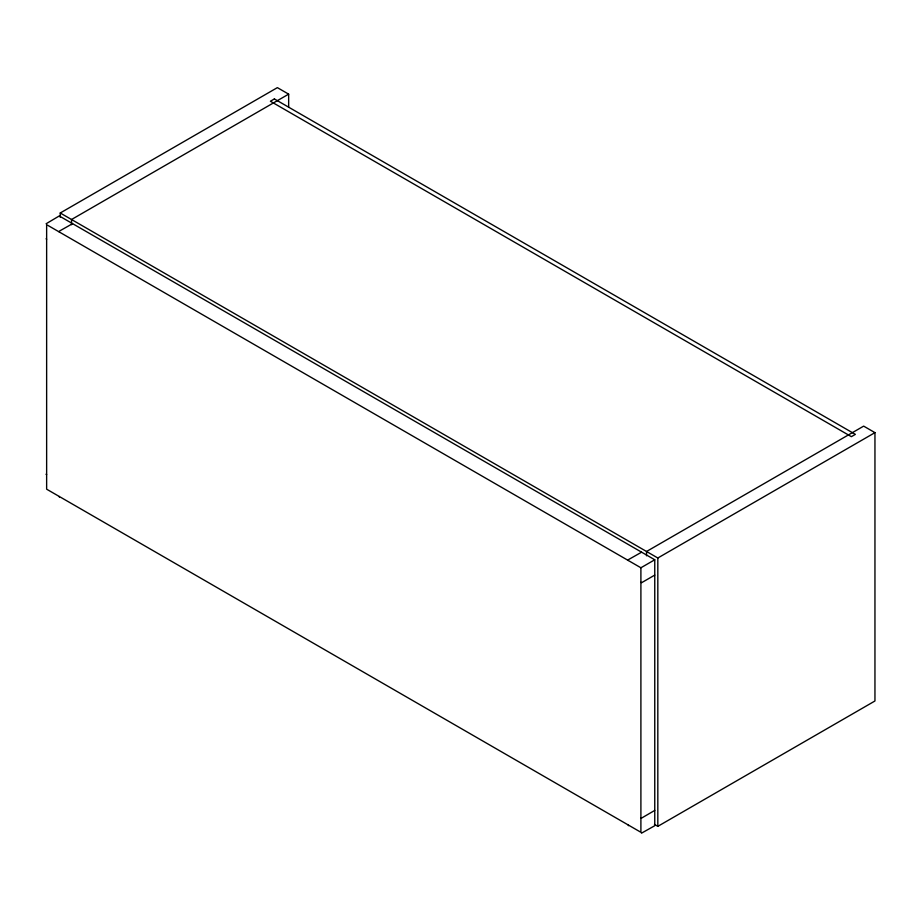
<?xml version="1.0" encoding="UTF-8"?>
<svg xmlns="http://www.w3.org/2000/svg" width="921" height="921" viewBox="0 0 921 921"><rect width="100%" height="100%" fill="white"/><g stroke="black" fill="none" stroke-linecap="round" stroke-linejoin="round"><path stroke-width="1.38" d="M46.05 474.246L46.637 474.626M46.108 223.757L59.255 215.951L654.762 559.772L654.762 825.723L641.43 833.206M654.739 575.107L641.695 582.648L640.901 582.337M46.108 238.792L46.637 239.253M60.245 217.298L60.245 212.993L277.371 87.633L288.653 94.149L288.653 107.066M288.653 94.149L71.539 219.509L71.539 224.712M641.43 567.463L654.762 559.772M60.245 212.993L657.824 557.999L874.95 432.64L874.95 700.985L657.824 826.344L654.44 824.387M641.557 552.209L628.41 559.646L628.283 560.486M59.381 497.167L59.255 496.477M628.41 825.688L628.283 824.997M72.529 223.688L59.381 231.125L59.255 231.965M874.95 432.64L863.668 426.124L646.542 551.483L646.542 555.789M640.901 817.721L641.695 818.021L654.762 810.411M657.824 557.999L657.824 826.344M274.377 98.938L270.394 101.241L851.384 436.669L855.367 434.367L274.377 98.938M640.901 567.773L46.637 224.678L46.637 489.189L640.901 832.285L640.901 567.773"/></g></svg>
